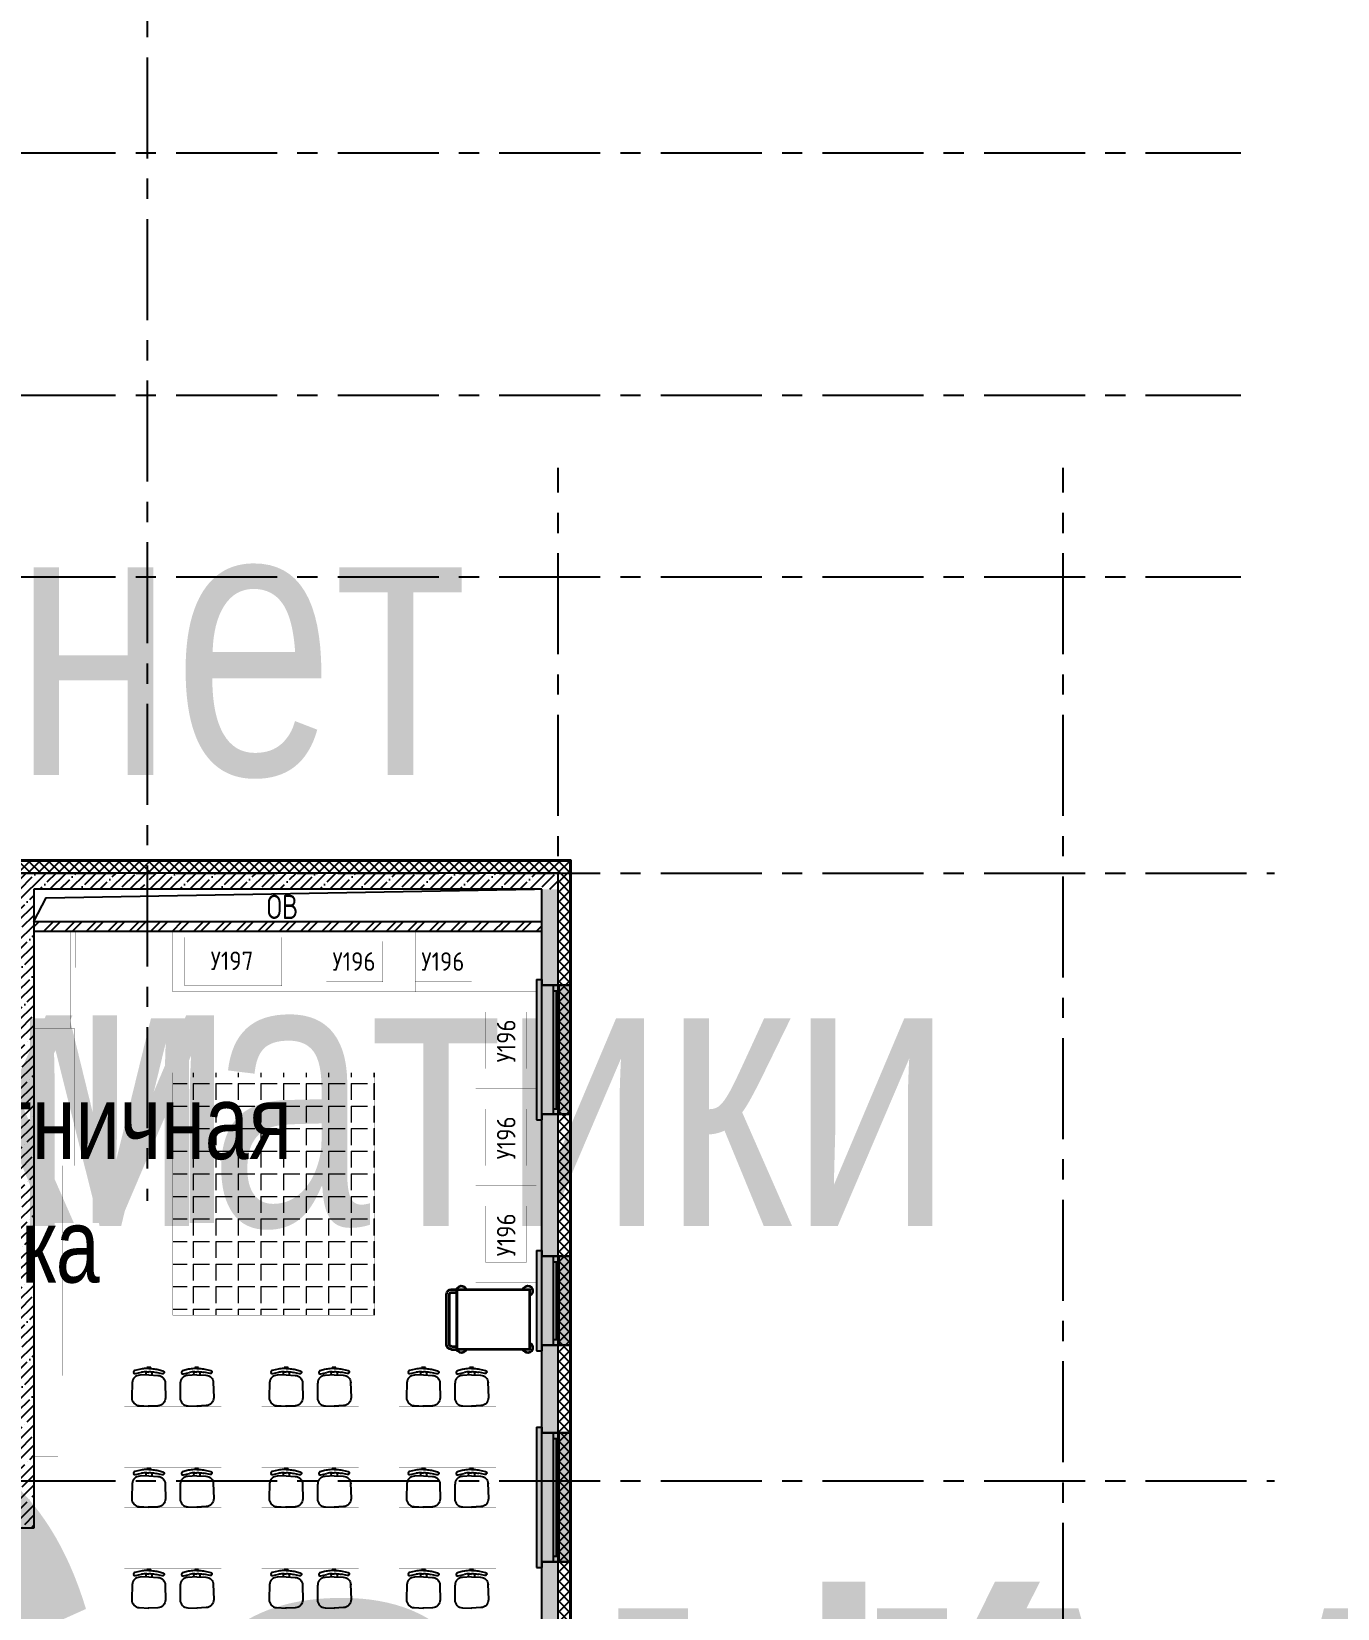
# Model space of a CAD drawing. Header units: millimetres. Extents: x -106726 to 8952771, y -150083 to 686385.
# Drawn here: x 55647 to 71811, y 378380 to 397895 of the extents above; entities that cross this region are included whole.
import ezdxf
from ezdxf.enums import TextEntityAlignment as Align

# ---------------------------------------------------------------- set-up
doc = ezdxf.new("R2018")
doc.units = ezdxf.units.MM
doc.linetypes.add('CENTER', pattern=[2, 1.25, -0.25, 0.25, -0.25])
doc.layers.add('АР_Названия помещений', color=124, linetype='Continuous', lineweight=5, plot=False)
for name, color, linetype, lineweight in [('АР_Номер помещения', 1, 'Continuous', 25), ('ТХ_мебель передв', 250, 'Continuous', 13), ('ТХ_обор_комп принт', 30, 'Continuous', 13)]:
    doc.layers.add(name, color=color, linetype=linetype, lineweight=lineweight)
doc.styles.add('ICOCPEUR', font='isocpeur.ttf')
doc.styles.add('ISOCPEUR', font='isocpeur.ttf', dxfattribs={"width": 0.7})
doc.styles.add('ISOCPEUR_1', font='isocpeur.ttf', dxfattribs={"width": 0.9, "height": 250})
doc.styles.get("Standard").update_dxf_attribs({"font": 'arial.ttf'})
pattern_1 = [(45, (-951587.81, 469999.9), (-123.743687, 123.743687), []), (45, (-951464.07, 469999.9), (-123.743687, 123.743687), [218.75, -43.75, 0, -43.75])]

# ---------------------------------------------------------------- blocks, each defined once
blk = doc.blocks.new('*U324')
h = blk.add_hatch(color=8)
h.dxf.hatch_style = 1
h.paths.add_polyline_path([(-1670, -210), (70, -210), (70, -140), (0, -140), (0, 220), (-1600, 220), (-1600, -140), (-1670, -140)])
at = {"color": 8, "lineweight": 30}
for p, q in [((-1600, -140), (-1600, 220)), ((0, -140), (0, 220))]:
    blk.add_line(p, q, dxfattribs=at)
at = {"color": 8}
for p, q in [((0, 220), (-1600, 220)), ((-1600, 70), (0, 70)), ((-1600, 0), (0, 0)), ((-1530, 0), (-1530, 70)), ((-1530, 35), (-70, 35)), ((-70, 0), (-70, 70)), ((-1670, -210), (-1670, -140)), ((-1670, -140), (-1600, -140)), ((0, -140), (70, -140)), ((70, -210), (70, -140)), ((-1670, -210), (70, -210))]:
    blk.add_line(p, q, dxfattribs=at)
blk = doc.blocks.new('*U588')
h = blk.add_hatch(color=8)
h.dxf.hatch_style = 1
h.paths.add_polyline_path([(-1170, -210), (70, -210), (70, -140), (0, -140), (0, 220), (-1100, 220), (-1100, -140), (-1170, -140)])
at = {"color": 8, "lineweight": 30}
for p, q in [((-1100, -140), (-1100, 220)), ((0, -140), (0, 220))]:
    blk.add_line(p, q, dxfattribs=at)
at = {"color": 8}
for p, q in [((0, 220), (-1100, 220)), ((-1100, 70), (0, 70)), ((-1100, 0), (0, 0)), ((-1030, 0), (-1030, 70)), ((-1030, 35), (-70, 35)), ((-70, 0), (-70, 70)), ((-1170, -210), (-1170, -140)), ((-1170, -140), (-1100, -140)), ((0, -140), (70, -140)), ((70, -210), (70, -140)), ((-1170, -210), (70, -210))]:
    blk.add_line(p, q, dxfattribs=at)
blk = doc.blocks.new('*U454')
at = {"color": 8, "style": 'ISOCPEUR', "width": 0.7, "flags": 1}
blk.add_attdef('КАТЕГОРИЯ', (-499, -2092), '', height=250, dxfattribs=at)
at = {"layer": 'АР_Номер помещения', "color": 8, "style": 'ISOCPEUR', "width": 0.7}
blk.add_attdef('НОМЕР_ПОМЕЩЕНИЯ', text='', height=300, dxfattribs=at).set_placement((-21420, -9934), align=Align.MIDDLE_CENTER)
blk = doc.blocks.new('*U446')
at = {"color": 8, "style": 'ISOCPEUR', "width": 0.7, "flags": 1}
blk.add_attdef('КАТЕГОРИЯ', (-499, -2092), '', height=250, dxfattribs=at)
at = {"layer": 'АР_Номер помещения', "color": 8, "style": 'ISOCPEUR', "width": 0.7}
blk.add_attdef('НОМЕР_ПОМЕЩЕНИЯ', text='', height=300, dxfattribs=at).set_placement((-15035, 2095), align=Align.MIDDLE_CENTER)
blk = doc.blocks.new('*U444')
at = {"layer": 'АР_Номер помещения', "color": 8}
blk.add_circle((-15802, 2231), 400, dxfattribs=at)
at = {"color": 8, "style": 'ISOCPEUR', "width": 0.7, "flags": 1}
blk.add_attdef('КАТЕГОРИЯ', (-499, -2092), '', height=250, dxfattribs=at)
at = {"layer": 'АР_Номер помещения', "color": 8, "style": 'ISOCPEUR', "width": 0.7}
blk.add_attdef('НОМЕР_ПОМЕЩЕНИЯ', text='', height=300, dxfattribs=at).set_placement((-15802, 2231), align=Align.MIDDLE_CENTER)
blk = doc.blocks.new('*U429')
at = {"color": 8, "style": 'ISOCPEUR', "width": 0.7, "flags": 1}
blk.add_attdef('КАТЕГОРИЯ', (-499, -2092), '', height=250, dxfattribs=at)
at = {"layer": 'АР_Номер помещения', "color": 8, "style": 'ISOCPEUR', "width": 0.7}
blk.add_attdef('НОМЕР_ПОМЕЩЕНИЯ', text='', height=300, dxfattribs=at).set_placement((-20811, 2284), align=Align.MIDDLE_CENTER)
blk = doc.blocks.new('*U432')
at = {"layer": 'АР_Номер помещения', "color": 8}
blk.add_circle((-16458, -3124), 400, dxfattribs=at)
at = {"color": 8, "style": 'ISOCPEUR', "width": 0.7, "flags": 1}
blk.add_attdef('КАТЕГОРИЯ', (-499, -2092), '', height=250, dxfattribs=at)
at = {"layer": 'АР_Номер помещения', "color": 8, "style": 'ISOCPEUR', "width": 0.7}
blk.add_attdef('НОМЕР_ПОМЕЩЕНИЯ', text='', height=300, dxfattribs=at).set_placement((-16458, -3124), align=Align.MIDDLE_CENTER)
blk = doc.blocks.new('*U433')
at = {"layer": 'АР_Номер помещения', "color": 8}
blk.add_circle((-21967, -3284), 400, dxfattribs=at)
at = {"color": 8, "style": 'ISOCPEUR', "width": 0.7, "flags": 1}
blk.add_attdef('КАТЕГОРИЯ', (-499, -2092), '', height=250, dxfattribs=at)
at = {"layer": 'АР_Номер помещения', "color": 8, "style": 'ISOCPEUR', "width": 0.7}
blk.add_attdef('НОМЕР_ПОМЕЩЕНИЯ', text='', height=300, dxfattribs=at).set_placement((-21967, -3284), align=Align.MIDDLE_CENTER)
blk = doc.blocks.new('*U362')
at = {"layer": 'АР_Номер помещения', "color": 8}
blk.add_circle((-14901, -5927), 400, dxfattribs=at)
at = {"color": 8, "style": 'ISOCPEUR', "width": 0.7, "flags": 1}
blk.add_attdef('КАТЕГОРИЯ', (-499, -2092), '', height=250, dxfattribs=at)
at = {"layer": 'АР_Номер помещения', "color": 8, "style": 'ISOCPEUR', "width": 0.7}
blk.add_attdef('НОМЕР_ПОМЕЩЕНИЯ', text='', height=300, dxfattribs=at).set_placement((-14901, -5927), align=Align.MIDDLE_CENTER)
blk = doc.blocks.new('У074')
at = {"layer": 'ТХ_мебель передв', "color": 8, "const_width": 2}
blk.add_lwpolyline([(271167, 70388.5), (272367, 70388.5), (272367, 69638.5), (271167, 69638.5)], close=True, dxfattribs=at)
blk = doc.blocks.new('стуо без подлокот')
at = {"color": 8, "extrusion": (-5.44802e-05, 0.000471638, 1)}
for p, q in [((-8645, 20682, 0), (-8627, 20756, 0)), ((-8588, 20746, 0), (-8606, 20672, 0)), ((-8603, 20770, 0), (-8602, 20770, 0)), ((-8577, 20581, 0), (-8569, 20694, 0)), ((-8474, 20785, 0), (-8288, 20787, 0)), ((-8193, 20693, 0), (-8189, 20575, 0)), ((-8669, 20558, 0), (-8669, 20606, 0)), ((-8668, 20606, 0), (-8669, 20558, 0)), ((-8654, 20558, 0), (-8669, 20558, 0)), ((-8654, 20606, 0), (-8668, 20606, 0)), ((-8654, 20582, 0), (-8653, 20617, 0)), ((-8654, 20582, 0), (-8654, 20606, 0)), ((-8654, 20582, 0), (-8654, 20558, 0)), ((-8654, 20582, 0), (-8654, 20548, 0)), ((-8615, 20606, 0), (-8615, 20581, 0)), ((-8615, 20557, 0), (-8615, 20582, 0)), ((-8615, 20543, 0), (-8575, 20543, 0)), ((-8614, 20620, 0), (-8574, 20619, 0)), ((-8591, 20417, 0), (-8608, 20492, 0)), ((-8577, 20582), (-8571, 20469, 0)), ((-8195, 20464, 0), (-8189, 20582, 0)), ((-8647, 20482, 0), (-8630, 20408, 0)), ((-8606, 20393, 0), (-8605, 20394, 0)), ((-8484, 20377, 0), (-8294, 20371, 0))]:
    blk.add_line(p, q, dxfattribs=at)
at = {"color": 8, "extrusion": (5.44802e-05, -0.000471638, -1)}
for centre, major_axis, start_param, end_param in [((-8608, 20751, 0), (12.7, 14.6, 0), 4.240369, 5.829345), ((-8607, 20751, 0), (12.7, 14.6, 0), -0.45384, 1.098777), ((-8473, 20688, 0), (63.4, 73.1, 0), 4.061153, 5.558057), ((-8290, 20690, 0), (63.4, 73.1, 0), -0.725128, 0.826554), ((-8363, 20612, 0), (-219, 190, 0), 5.584367, 5.811166), ((-8325, 20602, 0), (190, 219, 0), 4.01357, 4.240369)]:
    blk.add_ellipse(centre, major_axis=major_axis, ratio=1, start_param=start_param, end_param=end_param, dxfattribs=at)
at = {"color": 8, "extrusion": (-5.44802e-05, 0.000471638, 1)}
for centre, major_axis, start_param, end_param in [((-8364, 20547, 0), (-222, -187, 0), 5.584367, 5.811166), ((-8325, 20557, 0), (187, -222, 0), 4.01357, 4.240369), ((-8611, 20412, 0), (12.4, -14.8, 0), 4.240369, 5.829345), ((-8610, 20412, 0), (12.4, -14.8, 0), -0.45384, 1.098777), ((-8475, 20473, 0), (62.2, -74.2, 0), 4.061153, 5.558057), ((-8292, 20468, 0), (62.2, -74.2, 0), -0.725128, 0.826554)]:
    blk.add_ellipse(centre, major_axis=major_axis, ratio=1, start_param=start_param, end_param=end_param, dxfattribs=at)
blk = doc.blocks.new('У075')
at = {"layer": 'ТХ_мебель передв', "color": 8, "const_width": 2}
blk.add_lwpolyline([(269215, 69082), (269215, 68332), (267715, 68332), (267715, 69082)], close=True, dxfattribs=at)
blk = doc.blocks.new('У199')
at = {"layer": 'ТХ_мебель передв'}
h = blk.add_hatch(dxfattribs=at)
h.set_pattern_fill('ANGLE', color=8, scale=40, angle=-90)
h.set_pattern_definition([(270, (481217.85, 888355.44), (279.4, -5e-14), [203.2, -76.2]), (360, (481217.85, 888355.44), (7e-14, 279.4), [203.2, -76.2])])
h.paths.add_polyline_path([(255154, 77311), (255154, 80311), (252654, 80311), (252654, 77311)])
at = {"layer": 'ТХ_мебель передв', "color": 8, "const_width": 2}
blk.add_lwpolyline([(252654, 77311), (252654, 80311), (255154, 80311), (255154, 77311)], close=True, dxfattribs=at)
blk = doc.blocks.new('У063-2')
at = {"layer": 'ТХ_обор_комп принт', "color": 8, "lineweight": 35}
blk.add_lwpolyline([(68858, 41841), (68858, 41100), (67958, 41100), (67958, 41841)], close=True, dxfattribs=at)
for points in [[(68858, 41100), (68858, 41841)], [(68921, 41841), (68858, 41841)], [(68921, 41804), (68858, 41804)], [(68948, 41778), (68948, 41159)], [(68985, 41778), (68985, 41159)], [(68921, 41137), (68858, 41137)], [(68921, 41100), (68858, 41100)]]:
    blk.add_lwpolyline(points, dxfattribs=at)
for points, knots in [([(67958, 41762), (67926, 41772), (67911, 41804), (67921, 41841), (67932, 41873), (67963, 41889), (67995, 41878), (68016, 41873), (68032, 41857), (68038, 41841)], [0, 0, 0, 0, 1, 1, 1, 2, 2, 2, 3, 3, 3, 3]), ([(68741, 41841), (68752, 41873), (68784, 41889), (68821, 41878), (68837, 41873), (68852, 41857), (68858, 41841)], [0, 0, 0, 0, 1, 1, 1, 2, 2, 2, 2]), ([(68038, 41100), (68027, 41069), (67990, 41047), (67958, 41058), (67926, 41069), (67911, 41106), (67921, 41137), (67926, 41153), (67942, 41169), (67958, 41174)], [0, 0, 0, 0, 1, 1, 1, 2, 2, 2, 3, 3, 3, 3]), ([(68858, 41100), (68847, 41069), (68815, 41047), (68784, 41058), (68762, 41063), (68747, 41079), (68741, 41100)], [0, 0, 0, 0, 1, 1, 1, 2, 2, 2, 2]), ([(68985, 41164), (68985, 41127), (68958, 41100), (68927, 41100), (68927, 41100), (68927, 41100), (68921, 41100)], [0, 0, 0, 0, 1, 1, 1, 2, 2, 2, 2]), ([(68948, 41159), (68948, 41148), (68937, 41137), (68927, 41137), (68927, 41137), (68927, 41137), (68921, 41137)], [0, 0, 0, 0, 1, 1, 1, 2, 2, 2, 2])]:
    blk.add_open_spline(points, degree=3, knots=knots, dxfattribs=at)
for points in [[(68921, 41841), (68958, 41841), (68985, 41809), (68985, 41778)], [(68921, 41804), (68937, 41804), (68948, 41788), (68948, 41778)]]:
    blk.add_open_spline(points, degree=3, dxfattribs=at)
blk = doc.blocks.new('У200')
at = {"layer": 'ТХ_мебель передв', "color": 8, "const_width": 2}
blk.add_lwpolyline([(254724, 84884.5), (254724, 84434.5), (253524, 84434.5), (253524, 84884.5)], close=True, dxfattribs=at)
blk = doc.blocks.new('У203')
at = {"layer": 'ТХ_мебель передв', "color": 8, "const_width": 2}
blk.add_lwpolyline([(273037, 73028.5), (273037, 71328.5), (272537, 71328.5), (272537, 73028.5)], close=True, dxfattribs=at)
blk = doc.blocks.new('У202')
at = {"layer": 'ТХ_мебель передв', "color": 8, "const_width": 2}
blk.add_lwpolyline([(275537, 71427), (274237, 71427), (274237, 71787), (275537, 71787)], close=True, dxfattribs=at)
blk = doc.blocks.new('У201')
at = {"layer": 'ТХ_мебель передв', "color": 8, "const_width": 2}
blk.add_lwpolyline([(280077, 72003.5), (280077, 71703.5), (279077, 71703.5), (279077, 72003.5)], close=True, dxfattribs=at)

msp = doc.modelspace()

# ---------------------------------------------------------------- hatches: boundary and pattern name
at = {"ltscale": 100}
h = msp.add_hatch(dxfattribs=at)
h.set_pattern_fill('ANSI37', color=256, scale=700)
h.set_pattern_definition([(45, (-945096.63, 409153.53), (-61.871843, 61.871843), []), (135, (-945096.63, 409153.53), (-61.871843, -61.871843), [])])
h.paths.add_polyline_path([(68515, 369610), (62165, 369610), (62165, 387480), (51665, 387480), (51665, 391445), (16865, 391445), (16865, 387480), (11889.8, 387480), (11889.8, 387630), (16715, 387630), (16715, 391595), (51815, 391595), (51815, 387630), (62315, 387630), (62315, 369760), (68665, 369760), (68665, 359750), (55265, 359750), (55265, 366100), (47385, 366100), (47385, 371290), (39149.7, 371290), (39149.7, 371040), (38999.7, 371040), (38999.7, 371440), (47535, 371440), (47535, 366250), (55415, 366250), (55415, 359900), (68515, 359900)])
h = msp.add_hatch(dxfattribs=at)
h.set_pattern_fill('ANSI35', color=256, scale=700)
h.set_pattern_definition(pattern_1)
h.paths.add_polyline_path([(62165, 387480), (51665, 387480), (51665, 387280), (55475, 387280), (55475.1, 379374.6), (55675.1, 379374.6), (55675, 387280), (61965, 387280), (62165, 387280)])
h = msp.add_hatch(dxfattribs=at)
h.set_pattern_fill('ANSI35', color=256, scale=700)
h.set_pattern_definition(pattern_1)
h.paths.add_polyline_path([(68515, 369610), (62165, 369610), (62165, 387280.4), (61965, 387279.6), (61965, 369610), (61865, 369610), (61865, 368471.7), (62165, 368471.7), (62165, 369410), (68315, 369410), (68515, 369410)])
h = msp.add_hatch(dxfattribs=at)
h.set_pattern_fill('ANSI32', color=256, scale=500)
h.set_pattern_definition([(45, (-955814.4, 459938.03), (-132.58252, 132.58252), []), (45, (-955726.02, 459938.03), (-132.58252, 132.58252), [])])
h.paths.add_polyline_path([(55674.6, 386880.4), (61965, 386880.4), (61965, 386760.4), (55590, 386761.2), (55675.4, 386760.4)])

# ---------------------------------------------------------------- linework, layer by layer
at = {"linetype": 'CENTER', "ltscale": 1000}
for p, q in [((57079.9, 437574.6), (57079.9, 383425.1)), ((-12563.8, 396395), (70614.6, 396395)), ((-12563.8, 393395), (70614.6, 393395)), ((62165, 358188.7), (62165, 392496.2)), ((68415, 358188.7), (68415, 392496.2)), ((-12563.8, 391145), (70614.6, 391145)), ((-12563.8, 387480), (71033.4, 387480)), ((-12563.8, 379960), (71033.4, 379960))]:
    msp.add_line(p, q, dxfattribs=at)
at = {"ltscale": 100}
for p, q in [((62315, 387630), (51815, 387630)), ((62325, 387640), (51825, 387640)), ((62315, 369760), (62315, 387630)), ((62325, 369770), (62325, 387640)), ((62165, 387480), (51665, 387480)), ((62165, 369610), (62165, 387480)), ((61965, 387280), (55675, 387280)), ((55675, 387280), (55675, 379374.6)), ((61965, 369610), (61965, 387280)), ((61965, 382740), (61965, 384495)), ((61965, 380555), (61965, 381640)), ((55675, 379374.6), (55475, 379374.6)), ((61965, 377785), (61965, 378955))]:
    msp.add_line(p, q, dxfattribs=at)
for points in [[(55675, 386880.4), (55828, 387172.6), (61872, 387280)], [(55675, 386880.4), (61965, 386880.4)], [(55675, 386760.4), (61965, 386760.4)]]:
    msp.add_lwpolyline(points, dxfattribs=at)
at = {"lineweight": 25, "ltscale": 100, "const_width": 2}
for points in [[(57545, 386685.4), (58745, 386685.4), (58745, 386085.4), (57545, 386085.4)], [(59295, 386635.4), (59995, 386635.4), (59995, 386135.4), (59295, 386135.4)], [(60395, 386635.4), (61095, 386635.4), (61095, 386135.4), (60395, 386135.4)], [(61270, 385060.4), (61270, 385760.4), (61770, 385760.4), (61770, 385060.4)], [(61270, 383860.4), (61270, 384560.4), (61770, 384560.4), (61770, 383860.4)], [(61270, 382660.4), (61270, 383360.4), (61770, 383360.4), (61770, 382660.4)]]:
    msp.add_lwpolyline(points, close=True, dxfattribs=at)

# ---------------------------------------------------------------- block references
ref = msp.add_blockref('*U432', (57414.7, 388394.2))
ref.add_attrib('НОМЕР_ПОМЕЩЕНИЯ', '406', dxfattribs={"layer": 'АР_Номер помещения', "color": 8, "height": 300, "style": 'ISOCPEUR', "width": 0.7}).set_placement((40956.8, 385270.7), align=Align.MIDDLE_CENTER)
lines = msp.add_mtext('\\W0.8000;Кабинет математики', dxfattribs={"layer": 'АР_Названия помещений', "color": 8, "insert": (38405.3, 392078.8), "char_height": 3347.834, "width": 926.94, "attachment_point": 1})
ref.add_attrib('ИМЯ_ПОМЕЩЕНИЯ', '', (38405.3, 392078.8), dxfattribs={"flags": 104}).embed_mtext(lines)
ref = msp.add_blockref('*U433', (66139.3, 388394.2))
ref.add_attrib('НОМЕР_ПОМЕЩЕНИЯ', '407', dxfattribs={"layer": 'АР_Номер помещения', "color": 8, "height": 300, "style": 'ISOCPEUR', "width": 0.7}).set_placement((44172.4, 385110.3), align=Align.MIDDLE_CENTER)
lines = msp.add_mtext('\\W0.8000;Кабинет математики', dxfattribs={"layer": 'АР_Названия помещений', "color": 8, "insert": (47293.9, 392042.3), "char_height": 3347.834, "width": 926.94, "attachment_point": 1})
ref.add_attrib('ИМЯ_ПОМЕЩЕНИЯ', '', (47293.9, 392042.3), dxfattribs={"flags": 104}).embed_mtext(lines)
ref = msp.add_blockref('*U444', (69371.8, 384374.3))
ref.add_attrib('НОМЕР_ПОМЕЩЕНИЯ', '410', dxfattribs={"layer": 'АР_Номер помещения', "color": 8, "height": 300, "style": 'ISOCPEUR', "width": 0.7}).set_placement((53569.9, 386604.8), align=Align.MIDDLE_CENTER)
lines = msp.add_mtext('\\W0.8000;Лестничная клетка (Л1)', dxfattribs={"layer": 'АР_Названия помещений', "color": 8, "insert": (53523.1, 384856.3), "char_height": 916.195, "width": 926.94, "attachment_point": 1})
ref.add_attrib('ИМЯ_ПОМЕЩЕНИЯ', '', (53523.1, 384856.3), dxfattribs={"flags": 104}).embed_mtext(lines)
for name, p, rotation in [('У200', (-28759.5, 640284.4), 270), ('У074', (-8493.5, 657177.4), 270), ('*U324', (62105, 384495), 270), ('У074', (-8493.5, 655977.4), 270), ('У202', (127462, 108323.4), 90), ('У074', (-8493.5, 654777.4), 270), ('*U588', (62105, 381640), 270), ('У202', (127462, 107023.4), 90), ('У063-2', (129767, 423426.5), 180), ('стуо без подлокот', (36516.8, 372694.9, 0), 270), ('стуо без подлокот', (38216.8, 372694.9, 0), 270), ('стуо без подлокот', (39916.8, 372694.9, 0), 270), ('У201', (127678.5, 101183.4), 90), ('*U324', (62105, 378955), 270), ('стуо без подлокот', (36516.8, 371444.9, 0), 270), ('стуо без подлокот', (38216.8, 371444.9, 0), 270), ('стуо без подлокот', (39916.8, 371444.9, 0), 270), ('стуо без подлокот', (36516.8, 370194.9, 0), 270), ('стуо без подлокот', (38216.8, 370194.9, 0), 270), ('стуо без подлокот', (39916.8, 370194.9, 0), 270)]:
    msp.add_blockref(name, p, dxfattribs=dict(rotation=rotation))
for name, p in [('У200', (-197329, 301875.9)), ('У075', (-210320, 317678.4)), ('У075', (-208820, 317678.4)), ('У075', (-207320, 317678.4)), ('У203', (-216862, 312531.9)), ('У199', (-195259, 304699.4)), ('У074', (-214372, 310485.9)), ('У074', (-212672, 310485.9)), ('У074', (-210972, 310485.9)), ('У074', (-214372, 309235.9)), ('У074', (-212672, 309235.9)), ('У074', (-210972, 309235.9))]:
    msp.add_blockref(name, p)
ref = msp.add_blockref('*U429', (31561.5, 383260.5))
lines = msp.add_mtext('\\W0.8000;Кабинет информатики с возможностью деления трансформируемой перегородкой на \\Pдва помещения', dxfattribs={"layer": 'АР_Названия помещений', "color": 8, "insert": (2249.4, 378791.3), "char_height": 6955.954, "width": 926.94, "attachment_point": 1})
ref.add_attrib('ИМЯ_ПОМЕЩЕНИЯ', '', (2249.4, 378791.3), dxfattribs={"flags": 104}).embed_mtext(lines)
ref = msp.add_blockref('*U446', (64052.7, 380026.9))
lines = msp.add_mtext('\\W0.8000;Санузел для мальчиков (основная и \\P старшая школа)', dxfattribs={"layer": 'АР_Названия помещений', "color": 8, "insert": (49655.4, 380513.8), "char_height": 9193.039, "width": 926.94, "attachment_point": 1})
ref.add_attrib('ИМЯ_ПОМЕЩЕНИЯ', '', (49655.4, 380513.8), dxfattribs={"flags": 104}).embed_mtext(lines)
at = {"xscale": -1.000000000000002, "rotation": 90}
for p in [(78273.2, 372694.9, 0), (79973.2, 372694.9, 0), (81673.2, 372694.9, 0), (78273.2, 371444.9, 0), (79973.2, 371444.9, 0), (81673.2, 371444.9, 0), (78273.2, 370194.9, 0), (79973.2, 370194.9, 0), (81673.2, 370194.9, 0)]:
    msp.add_blockref('стуо без подлокот', p, dxfattribs=at)
ref = msp.add_blockref('*U454', (79641.2, 383816.2))
lines = msp.add_mtext('\\W0.8000;Кабинет информационных технологий', dxfattribs={"layer": 'АР_Названия помещений', "color": 8, "insert": (64967.4, 378710.3), "char_height": 5337.085, "width": 926.94, "attachment_point": 1})
ref.add_attrib('ИМЯ_ПОМЕЩЕНИЯ', '', (64967.4, 378710.3), dxfattribs={"flags": 104}).embed_mtext(lines)
ref = msp.add_blockref('*U362', (49045.9, 383570.2))
ref.add_attrib('НОМЕР_ПОМЕЩЕНИЯ', '419', dxfattribs={"layer": 'АР_Номер помещения', "color": 8, "height": 300, "style": 'ISOCPEUR', "width": 0.7}).set_placement((34145, 377642.8), align=Align.MIDDLE_CENTER)
lines = msp.add_mtext('\\W0.8000;Коридор', dxfattribs={"layer": 'АР_Названия помещений', "color": 8, "insert": (34145, 378618.8), "char_height": 5492.578, "width": 640.158, "attachment_point": 1})
ref.add_attrib('ИМЯ_ПОМЕЩЕНИЯ', '', (34145, 378618.8), dxfattribs={"flags": 104}).embed_mtext(lines)

# ---------------------------------------------------------------- texts
at = {"lineweight": 35, "style": 'ISOCPEUR_1', "width": 0.9}
for s, p in [('У197', (57864.5, 386279.8)), ('У196', (59372.5, 386270.9)), ('У196', (60472.5, 386270.9))]:
    msp.add_text(s, height=230, dxfattribs=at).set_placement(p)
for p in [(61637, 385137.9), (61637, 383937.9), (61637, 382737.9)]:
    msp.add_text('У196', height=230, rotation=90, dxfattribs=at).set_placement(p)
at = {"ltscale": 100, "insert": (58751.5, 387062.5), "char_height": 300, "attachment_point": 5, "line_spacing_factor": 0.7, "style": 'ICOCPEUR'}
msp.add_mtext('\\A1;{\\W0.8;ОВ}', dxfattribs=at)

doc.saveas('drawing.dxf')
